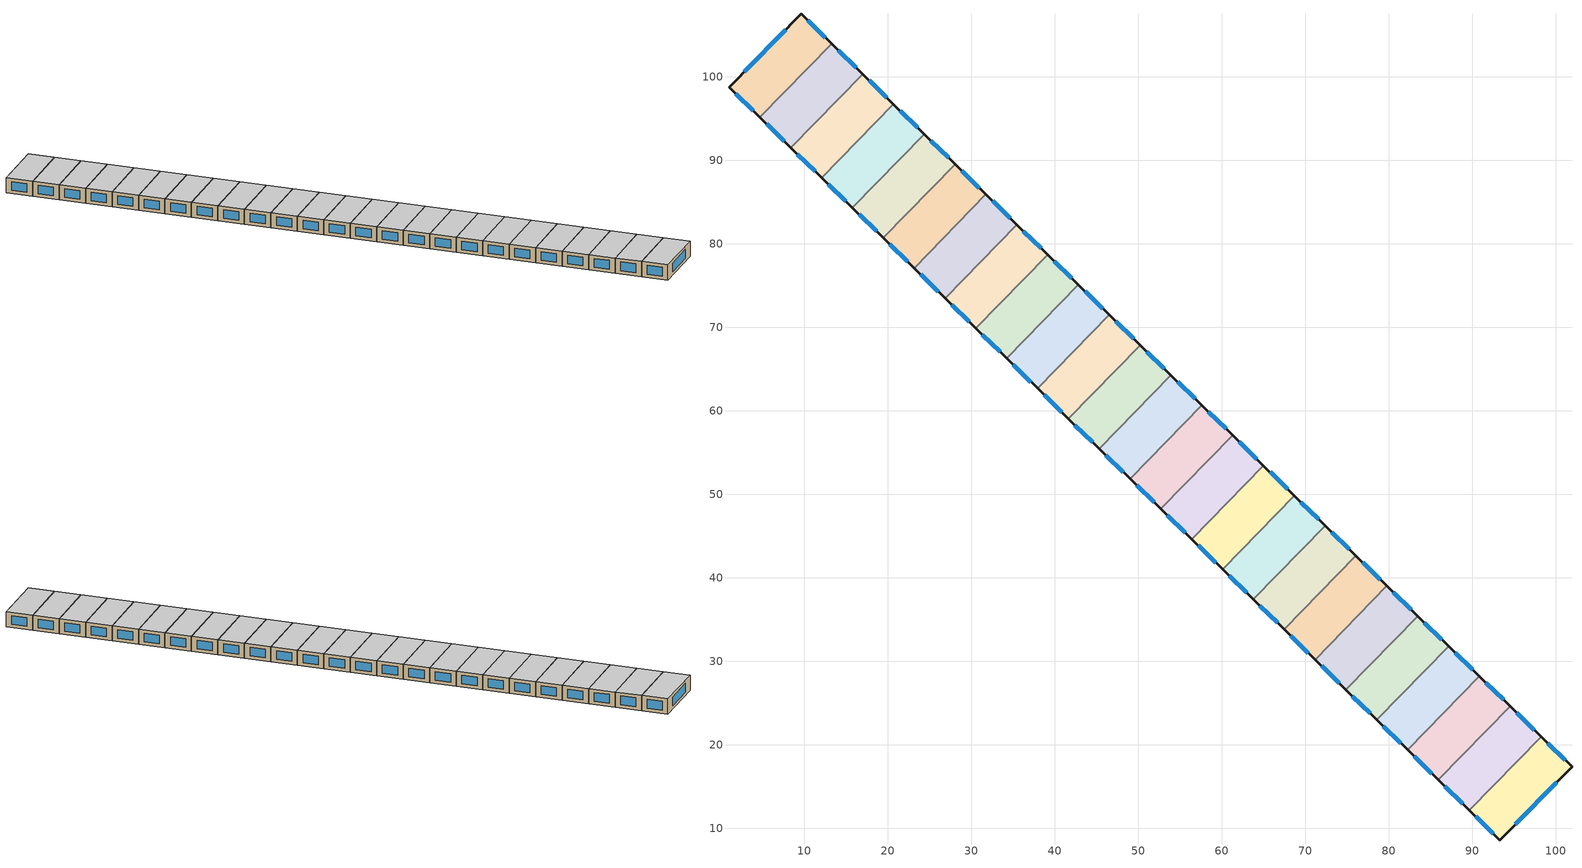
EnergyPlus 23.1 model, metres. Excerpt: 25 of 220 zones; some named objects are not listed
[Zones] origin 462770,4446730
fe584e89a999b901_F2_dwelling_0
 floor to fe584e89a999b901_F1_dwelling_0 (EU_floor_Construction): 13.28,103.93 4.68,95.12 0.97,98.75 9.6,107.52 z6
 wall outside (EU_wall_Construction): 13.28,103.93 9.6,107.52 0.97,98.75 4.68,95.12 z6:9
 wall to fe584e89a999b901_F2_dwelling_1 (EU_wall_Construction): 4.68,95.12 13.28,103.93 z6:9
 window (EU_Window_Construction): 1.76,97.97 3.88,95.9 / 7.75,105.64 2.81,100.63 / 12.49,104.7 10.39,106.75 z6.64:8.36
 ceiling to fe584e89a999b901_F3_dwelling_0 (EU_floor_Construction): 4.68,95.12 13.28,103.93 9.6,107.52 0.97,98.75 z9
fe584e89a999b901_F2_dwelling_1
 floor to fe584e89a999b901_F1_dwelling_1 (EU_floor_Construction): 16.97,100.33 8.37,91.52 4.68,95.12 13.28,103.93 z6
 wall outside (EU_wall_Construction): 4.68,95.12 8.37,91.52 / 16.97,100.33 13.28,103.93 z6:9
 wall to fe584e89a999b901_F2_dwelling_2 (EU_wall_Construction): 8.37,91.52 16.97,100.33 z6:9
 window (EU_Window_Construction): 5.47,94.35 7.58,92.29 / 16.18,101.1 14.07,103.16 z6.64:8.36
 ceiling to fe584e89a999b901_F3_dwelling_1 (EU_floor_Construction): 8.37,91.52 16.97,100.33 13.28,103.93 4.68,95.12 z9
fe584e89a999b901_F2_dwelling_10
 floor to fe584e89a999b901_F1_dwelling_10 (EU_floor_Construction): 50.21,67.86 41.61,59.06 37.92,62.66 46.52,71.47 z6
 wall outside (EU_wall_Construction): 37.92,62.66 41.61,59.06 / 50.21,67.86 46.52,71.47 z6:9
 wall to fe584e89a999b901_F2_dwelling_11 (EU_wall_Construction): 41.61,59.06 50.21,67.86 z6:9
 wall to fe584e89a999b901_F2_dwelling_9 (EU_wall_Construction): 46.52,71.47 37.92,62.66 z6:9
 window (EU_Window_Construction): 38.71,61.89 40.82,59.83 / 49.42,68.63 47.31,70.7 z6.64:8.36
 ceiling to fe584e89a999b901_F3_dwelling_10 (EU_floor_Construction): 41.61,59.06 50.21,67.86 46.52,71.47 37.92,62.66 z9
fe584e89a999b901_F2_dwelling_11
 floor to fe584e89a999b901_F1_dwelling_11 (EU_floor_Construction): 53.9,64.25 45.3,55.45 41.61,59.06 50.21,67.86 z6
 wall outside (EU_wall_Construction): 41.61,59.06 45.3,55.45 / 53.9,64.25 50.21,67.86 z6:9
 wall to fe584e89a999b901_F2_dwelling_12 (EU_wall_Construction): 45.3,55.45 53.9,64.25 z6:9
 window (EU_Window_Construction): 42.4,58.28 44.51,56.22 / 53.11,65.03 51,67.09 z6.64:8.36
 ceiling to fe584e89a999b901_F3_dwelling_11 (EU_floor_Construction): 45.3,55.45 53.9,64.25 50.21,67.86 41.61,59.06 z9
fe584e89a999b901_F2_dwelling_12
 floor to fe584e89a999b901_F1_dwelling_12 (EU_floor_Construction): 57.6,60.65 49,51.84 45.3,55.45 53.9,64.25 z6
 wall outside (EU_wall_Construction): 45.3,55.45 49,51.84 / 57.6,60.65 53.9,64.25 z6:9
 wall to fe584e89a999b901_F2_dwelling_13 (EU_wall_Construction): 49,51.84 57.6,60.65 z6:9
 window (EU_Window_Construction): 46.1,54.68 48.21,52.62 / 56.8,61.42 54.69,63.48 z6.64:8.36
 ceiling to fe584e89a999b901_F3_dwelling_12 (EU_floor_Construction): 49,51.84 57.6,60.65 53.9,64.25 45.3,55.45 z9
fe584e89a999b901_F2_dwelling_13
 floor to fe584e89a999b901_F1_dwelling_13 (EU_floor_Construction): 61.29,57.04 52.69,48.24 49,51.84 57.6,60.65 z6
 wall outside (EU_wall_Construction): 49,51.84 52.69,48.24 / 61.29,57.04 57.6,60.65 z6:9
 wall to fe584e89a999b901_F2_dwelling_14 (EU_wall_Construction): 52.69,48.24 61.29,57.04 z6:9
 window (EU_Window_Construction): 49.79,51.07 51.9,49.01 / 60.5,57.81 58.39,59.88 z6.64:8.36
 ceiling to fe584e89a999b901_F3_dwelling_13 (EU_floor_Construction): 52.69,48.24 61.29,57.04 57.6,60.65 49,51.84 z9
fe584e89a999b901_F2_dwelling_14
 floor to fe584e89a999b901_F1_dwelling_14 (EU_floor_Construction): 64.98,53.43 56.38,44.63 52.69,48.24 61.29,57.04 z6
 wall outside (EU_wall_Construction): 52.69,48.24 56.38,44.63 / 64.98,53.43 61.29,57.04 z6:9
 wall to fe584e89a999b901_F2_dwelling_15 (EU_wall_Construction): 56.38,44.63 64.98,53.43 z6:9
 window (EU_Window_Construction): 53.48,47.46 55.59,45.4 / 64.19,54.21 62.08,56.27 z6.64:8.36
 ceiling to fe584e89a999b901_F3_dwelling_14 (EU_floor_Construction): 56.38,44.63 64.98,53.43 61.29,57.04 52.69,48.24 z9
fe584e89a999b901_F2_dwelling_15
 floor to fe584e89a999b901_F1_dwelling_15 (EU_floor_Construction): 68.68,49.83 60.08,41.02 56.38,44.63 64.98,53.43 z6
 wall outside (EU_wall_Construction): 56.38,44.63 60.08,41.02 / 68.68,49.83 64.98,53.43 z6:9
 wall to fe584e89a999b901_F2_dwelling_16 (EU_wall_Construction): 60.08,41.02 68.68,49.83 z6:9
 window (EU_Window_Construction): 57.18,43.86 59.29,41.79 / 67.89,50.6 65.77,52.66 z6.64:8.36
 ceiling to fe584e89a999b901_F3_dwelling_15 (EU_floor_Construction): 60.08,41.02 68.68,49.83 64.98,53.43 56.38,44.63 z9
fe584e89a999b901_F2_dwelling_16
 floor to fe584e89a999b901_F1_dwelling_16 (EU_floor_Construction): 72.37,46.22 63.77,37.42 60.08,41.02 68.68,49.83 z6
 wall outside (EU_wall_Construction): 60.08,41.02 63.77,37.42 / 72.37,46.22 68.68,49.83 z6:9
 wall to fe584e89a999b901_F2_dwelling_17 (EU_wall_Construction): 63.77,37.42 72.37,46.22 z6:9
 window (EU_Window_Construction): 60.87,40.25 62.98,38.19 / 71.58,46.99 69.47,49.05 z6.64:8.36
 ceiling to fe584e89a999b901_F3_dwelling_16 (EU_floor_Construction): 63.77,37.42 72.37,46.22 68.68,49.83 60.08,41.02 z9
fe584e89a999b901_F2_dwelling_17
 floor to fe584e89a999b901_F1_dwelling_17 (EU_floor_Construction): 76.06,42.61 67.46,33.81 63.77,37.42 72.37,46.22 z6
 wall outside (EU_wall_Construction): 63.77,37.42 67.46,33.81 / 76.06,42.61 72.37,46.22 z6:9
 wall to fe584e89a999b901_F2_dwelling_18 (EU_wall_Construction): 67.46,33.81 76.06,42.61 z6:9
 window (EU_Window_Construction): 64.56,36.64 66.67,34.58 / 75.27,43.39 73.16,45.45 z6.64:8.36
 ceiling to fe584e89a999b901_F3_dwelling_17 (EU_floor_Construction): 67.46,33.81 76.06,42.61 72.37,46.22 63.77,37.42 z9
fe584e89a999b901_F2_dwelling_18
 floor to fe584e89a999b901_F1_dwelling_18 (EU_floor_Construction): 79.76,39.01 71.16,30.2 67.46,33.81 76.06,42.61 z6
 wall outside (EU_wall_Construction): 67.46,33.81 71.16,30.2 / 79.76,39.01 76.06,42.61 z6:9
 wall to fe584e89a999b901_F2_dwelling_19 (EU_wall_Construction): 71.16,30.2 79.76,39.01 z6:9
 window (EU_Window_Construction): 68.26,33.04 70.37,30.97 / 78.97,39.78 76.85,41.84 z6.64:8.36
 ceiling to fe584e89a999b901_F3_dwelling_18 (EU_floor_Construction): 71.16,30.2 79.76,39.01 76.06,42.61 67.46,33.81 z9
fe584e89a999b901_F2_dwelling_19
 floor to fe584e89a999b901_F1_dwelling_19 (EU_floor_Construction): 83.45,35.4 74.85,26.59 71.16,30.2 79.76,39.01 z6
 wall outside (EU_wall_Construction): 71.16,30.2 74.85,26.59 / 83.45,35.4 79.76,39.01 z6:9
 wall to fe584e89a999b901_F2_dwelling_20 (EU_wall_Construction): 74.85,26.59 83.45,35.4 z6:9
 window (EU_Window_Construction): 71.95,29.43 74.06,27.37 / 82.66,36.17 80.55,38.23 z6.64:8.36
 ceiling to fe584e89a999b901_F3_dwelling_19 (EU_floor_Construction): 74.85,26.59 83.45,35.4 79.76,39.01 71.16,30.2 z9
fe584e89a999b901_F2_dwelling_2
 floor to fe584e89a999b901_F1_dwelling_2 (EU_floor_Construction): 20.66,96.72 12.06,87.91 8.37,91.52 16.97,100.33 z6
 wall outside (EU_wall_Construction): 8.37,91.52 12.06,87.91 / 20.66,96.72 16.97,100.33 z6:9
 wall to fe584e89a999b901_F2_dwelling_3 (EU_wall_Construction): 12.06,87.91 20.66,96.72 z6:9
 window (EU_Window_Construction): 9.16,90.75 11.27,88.68 / 19.87,97.49 17.76,99.55 z6.64:8.36
 ceiling to fe584e89a999b901_F3_dwelling_2 (EU_floor_Construction): 12.06,87.91 20.66,96.72 16.97,100.33 8.37,91.52 z9
fe584e89a999b901_F2_dwelling_20
 floor to fe584e89a999b901_F1_dwelling_20 (EU_floor_Construction): 87.14,31.79 78.54,22.99 74.85,26.59 83.45,35.4 z6
 wall outside (EU_wall_Construction): 74.85,26.59 78.54,22.99 / 87.14,31.79 83.45,35.4 z6:9
 wall to fe584e89a999b901_F2_dwelling_21 (EU_wall_Construction): 78.54,22.99 87.14,31.79 z6:9
 window (EU_Window_Construction): 75.64,25.82 77.75,23.76 / 86.35,32.57 84.24,34.63 z6.64:8.36
 ceiling to fe584e89a999b901_F3_dwelling_20 (EU_floor_Construction): 78.54,22.99 87.14,31.79 83.45,35.4 74.85,26.59 z9
fe584e89a999b901_F2_dwelling_21
 floor to fe584e89a999b901_F1_dwelling_21 (EU_floor_Construction): 90.84,28.19 82.24,19.38 78.54,22.99 87.14,31.79 z6
 wall outside (EU_wall_Construction): 78.54,22.99 82.24,19.38 / 90.84,28.19 87.14,31.79 z6:9
 wall to fe584e89a999b901_F2_dwelling_22 (EU_wall_Construction): 82.24,19.38 90.84,28.19 z6:9
 window (EU_Window_Construction): 79.34,22.21 81.45,20.15 / 90.05,28.96 87.94,31.02 z6.64:8.36
 ceiling to fe584e89a999b901_F3_dwelling_21 (EU_floor_Construction): 82.24,19.38 90.84,28.19 87.14,31.79 78.54,22.99 z9
fe584e89a999b901_F2_dwelling_22
 floor to fe584e89a999b901_F1_dwelling_22 (EU_floor_Construction): 94.53,24.58 85.93,15.77 82.24,19.38 90.84,28.19 z6
 wall outside (EU_wall_Construction): 82.24,19.38 85.93,15.77 / 94.53,24.58 90.84,28.19 z6:9
 wall to fe584e89a999b901_F2_dwelling_23 (EU_wall_Construction): 85.93,15.77 94.53,24.58 z6:9
 window (EU_Window_Construction): 83.03,18.61 85.14,16.55 / 93.74,25.35 91.63,27.41 z6.64:8.36
 ceiling to fe584e89a999b901_F3_dwelling_22 (EU_floor_Construction): 85.93,15.77 94.53,24.58 90.84,28.19 82.24,19.38 z9
fe584e89a999b901_F2_dwelling_23
 floor to fe584e89a999b901_F1_dwelling_23 (EU_floor_Construction): 98.22,20.97 89.62,12.17 85.93,15.77 94.53,24.58 z6
 wall outside (EU_wall_Construction): 85.93,15.77 89.62,12.17 / 98.22,20.97 94.53,24.58 z6:9
 wall to fe584e89a999b901_F2_dwelling_24 (EU_wall_Construction): 89.62,12.17 98.22,20.97 z6:9
 window (EU_Window_Construction): 86.72,15 88.83,12.94 / 97.43,21.75 95.32,23.81 z6.64:8.36
 ceiling to fe584e89a999b901_F3_dwelling_23 (EU_floor_Construction): 89.62,12.17 98.22,20.97 94.53,24.58 85.93,15.77 z9
fe584e89a999b901_F2_dwelling_24
 floor to fe584e89a999b901_F1_dwelling_24 (EU_floor_Construction): 101.93,17.35 93.3,8.58 89.62,12.17 98.22,20.97 z6
 wall outside (EU_wall_Construction): 89.62,12.17 93.3,8.58 101.93,17.35 98.22,20.97 z6:9
 window (EU_Window_Construction): 101.14,18.12 99.02,20.2 / 95.15,10.46 100.09,15.47 / 90.41,11.4 92.51,9.35 z6.64:8.36
 ceiling to fe584e89a999b901_F3_dwelling_24 (EU_floor_Construction): 93.3,8.58 101.93,17.35 98.22,20.97 89.62,12.17 z9
fe584e89a999b901_F2_dwelling_3
 floor to fe584e89a999b901_F1_dwelling_3 (EU_floor_Construction): 24.36,93.11 15.76,84.3 12.06,87.91 20.66,96.72 z6
 wall outside (EU_wall_Construction): 12.06,87.91 15.76,84.3 / 24.36,93.11 20.66,96.72 z6:9
 wall to fe584e89a999b901_F2_dwelling_4 (EU_wall_Construction): 15.76,84.3 24.36,93.11 z6:9
 window (EU_Window_Construction): 12.85,87.14 14.96,85.08 / 23.56,93.88 21.45,95.95 z6.64:8.36
 ceiling to fe584e89a999b901_F3_dwelling_3 (EU_floor_Construction): 15.76,84.3 24.36,93.11 20.66,96.72 12.06,87.91 z9
fe584e89a999b901_F2_dwelling_4
 floor to fe584e89a999b901_F1_dwelling_4 (EU_floor_Construction): 28.05,89.5 19.45,80.7 15.76,84.3 24.36,93.11 z6
 wall outside (EU_wall_Construction): 15.76,84.3 19.45,80.7 / 28.05,89.5 24.36,93.11 z6:9
 wall to fe584e89a999b901_F2_dwelling_5 (EU_wall_Construction): 19.45,80.7 28.05,89.5 z6:9
 window (EU_Window_Construction): 16.55,83.53 18.66,81.47 / 27.26,90.28 25.15,92.34 z6.64:8.36
 ceiling to fe584e89a999b901_F3_dwelling_4 (EU_floor_Construction): 19.45,80.7 28.05,89.5 24.36,93.11 15.76,84.3 z9
fe584e89a999b901_F2_dwelling_5
 floor to fe584e89a999b901_F1_dwelling_5 (EU_floor_Construction): 31.74,85.9 23.14,77.09 19.45,80.7 28.05,89.5 z6
 wall outside (EU_wall_Construction): 19.45,80.7 23.14,77.09 / 31.74,85.9 28.05,89.5 z6:9
 wall to fe584e89a999b901_F2_dwelling_6 (EU_wall_Construction): 23.14,77.09 31.74,85.9 z6:9
 window (EU_Window_Construction): 20.24,79.93 22.35,77.86 / 30.95,86.67 28.84,88.73 z6.64:8.36
 ceiling to fe584e89a999b901_F3_dwelling_5 (EU_floor_Construction): 23.14,77.09 31.74,85.9 28.05,89.5 19.45,80.7 z9
fe584e89a999b901_F2_dwelling_6
 floor to fe584e89a999b901_F1_dwelling_6 (EU_floor_Construction): 35.44,82.29 26.84,73.48 23.14,77.09 31.74,85.9 z6
 wall outside (EU_wall_Construction): 23.14,77.09 26.84,73.48 / 35.44,82.29 31.74,85.9 z6:9
 wall to fe584e89a999b901_F2_dwelling_7 (EU_wall_Construction): 26.84,73.48 35.44,82.29 z6:9
 window (EU_Window_Construction): 23.93,76.32 26.05,74.26 / 34.64,83.06 32.53,85.12 z6.64:8.36
 ceiling to fe584e89a999b901_F3_dwelling_6 (EU_floor_Construction): 26.84,73.48 35.44,82.29 31.74,85.9 23.14,77.09 z9
fe584e89a999b901_F2_dwelling_7
 floor to fe584e89a999b901_F1_dwelling_7 (EU_floor_Construction): 39.13,78.68 30.53,69.88 26.84,73.48 35.44,82.29 z6
 wall outside (EU_wall_Construction): 26.84,73.48 30.53,69.88 / 39.13,78.68 35.44,82.29 z6:9
 wall to fe584e89a999b901_F2_dwelling_8 (EU_wall_Construction): 30.53,69.88 39.13,78.68 z6:9
 window (EU_Window_Construction): 27.63,72.71 29.74,70.65 / 38.34,79.46 36.23,81.52 z6.64:8.36
 ceiling to fe584e89a999b901_F3_dwelling_7 (EU_floor_Construction): 30.53,69.88 39.13,78.68 35.44,82.29 26.84,73.48 z9
fe584e89a999b901_F2_dwelling_8
 floor to fe584e89a999b901_F1_dwelling_8 (EU_floor_Construction): 42.82,75.08 34.22,66.27 30.53,69.88 39.13,78.68 z6
 wall outside (EU_wall_Construction): 30.53,69.88 34.22,66.27 / 42.82,75.08 39.13,78.68 z6:9
 wall to fe584e89a999b901_F2_dwelling_9 (EU_wall_Construction): 34.22,66.27 42.82,75.08 z6:9
 window (EU_Window_Construction): 31.32,69.1 33.43,67.04 / 42.03,75.85 39.92,77.91 z6.64:8.36
 ceiling to fe584e89a999b901_F3_dwelling_8 (EU_floor_Construction): 34.22,66.27 42.82,75.08 39.13,78.68 30.53,69.88 z9
fe584e89a999b901_F2_dwelling_9
 floor to fe584e89a999b901_F1_dwelling_9 (EU_floor_Construction): 46.52,71.47 37.92,62.66 34.22,66.27 42.82,75.08 z6
 wall outside (EU_wall_Construction): 34.22,66.27 37.92,62.66 / 46.52,71.47 42.82,75.08 z6:9
 window (EU_Window_Construction): 35.01,65.5 37.13,63.44 / 45.72,72.24 43.61,74.3 z6.64:8.36
 ceiling to fe584e89a999b901_F3_dwelling_9 (EU_floor_Construction): 37.92,62.66 46.52,71.47 42.82,75.08 34.22,66.27 z9
[Building]
EU S2 Campaign: North Axis=0; Terrain=City; Solar Distribution=FullExterior
[Site:Location]
Yerevan-Zvartnots.Intl.AP: Latitude=40.15; Longitude=44.383; Time Zone=4; Elevation=854
[SizingPeriod:WeatherFileDays]
AnnualSizingPeriod: Begin Month=1; Begin Day of Month=1; End Month=12; End Day of Month=31; Day of Week for Start Day=Monday; Use Weather File Daylight Saving Period=No; Use Weather File Rain and Snow Indicators=No
[MATERIAL]
EU_InternalMass_Material: Roughness=MediumRough; Thickness=0.1; Conductivity=1; Density=1800; Specific Heat=900; Thermal Absorptance=0.9; Solar Absorptance=0.7; Visible Absorptance=0.7
[MATERIAL:NOMASS] Roughness=MediumRough; Thermal Absorptance=0.9; Solar Absorptance=0.7; Visible Absorptance=0.7
Name | Thermal Resistance
EU_wall_NoMass | 1.05043
EU_floor_NoMass | 0.478065
[WINDOWMATERIAL:SIMPLEGLAZINGSYSTEM]
EU_Window_SimpleGlazing: UFactor=2.5566; Solar Heat Gain Coefficient=0.75; Visible Transmittance=0.75
[CONSTRUCTION]
EU_wall_Construction: EU_wall_NoMass
EU_floor_Construction: EU_floor_NoMass
EU_Window_Construction: EU_Window_SimpleGlazing
EU_InternalMass_Construction: EU_InternalMass_Material
[ZONE] Type=1; Multiplier=1; Ceiling Height=autocalculate; Floor Area=autocalculate; Part of Total Floor Area=Yes
Name | Volume
fe584e89a999b901_F2_dwelling_0; fe584e89a999b901_F2_dwelling_24 | 190.644
fe584e89a999b901_F2_dwelling_1 | 190.596
fe584e89a999b901_F2_dwelling_10; fe584e89a999b901_F2_dwelling_11; fe584e89a999b901_F2_dwelling_13; fe584e89a999b901_F2_dwelling_14; fe584e89a999b901_F2_dwelling_15; fe584e89a999b901_F2_dwelling_9 | 190.619
fe584e89a999b901_F2_dwelling_12 | 190.6
fe584e89a999b901_F2_dwelling_16; fe584e89a999b901_F2_dwelling_8 | 190.604
fe584e89a999b901_F2_dwelling_17; fe584e89a999b901_F2_dwelling_18; fe584e89a999b901_F2_dwelling_19; fe584e89a999b901_F2_dwelling_20; fe584e89a999b901_F2_dwelling_21; fe584e89a999b901_F2_dwelling_22; fe584e89a999b901_F2_dwelling_3; fe584e89a999b901_F2_dwelling_4; fe584e89a999b901_F2_dwelling_5; fe584e89a999b901_F2_dwelling_6; fe584e89a999b901_F2_dwelling_7 | 190.63
fe584e89a999b901_F2_dwelling_2 | 190.631
fe584e89a999b901_F2_dwelling_23 | 190.597
[INTERNALMASS] Construction=EU_InternalMass_Construction
Name | Zone or ZoneList | Surface Area
fe584e89a999b901_F2_dwelling_0_EU_InternalMass | fe584e89a999b901_F2_dwelling_0 | 63.548
fe584e89a999b901_F2_dwelling_1_EU_InternalMass | fe584e89a999b901_F2_dwelling_1 | 63.5322
fe584e89a999b901_F2_dwelling_2_EU_InternalMass | fe584e89a999b901_F2_dwelling_2 | 63.5434
fe584e89a999b901_F2_dwelling_3_EU_InternalMass | fe584e89a999b901_F2_dwelling_3 | 63.5434
fe584e89a999b901_F2_dwelling_4_EU_InternalMass | fe584e89a999b901_F2_dwelling_4 | 63.5434
fe584e89a999b901_F2_dwelling_5_EU_InternalMass | fe584e89a999b901_F2_dwelling_5 | 63.5434
fe584e89a999b901_F2_dwelling_6_EU_InternalMass | fe584e89a999b901_F2_dwelling_6 | 63.5434
fe584e89a999b901_F2_dwelling_7_EU_InternalMass | fe584e89a999b901_F2_dwelling_7 | 63.5434
fe584e89a999b901_F2_dwelling_8_EU_InternalMass | fe584e89a999b901_F2_dwelling_8 | 63.5346
fe584e89a999b901_F2_dwelling_9_EU_InternalMass | fe584e89a999b901_F2_dwelling_9 | 63.5397
fe584e89a999b901_F2_dwelling_10_EU_InternalMass | fe584e89a999b901_F2_dwelling_10 | 63.5397
fe584e89a999b901_F2_dwelling_11_EU_InternalMass | fe584e89a999b901_F2_dwelling_11 | 63.5397
fe584e89a999b901_F2_dwelling_12_EU_InternalMass | fe584e89a999b901_F2_dwelling_12 | 63.5335
fe584e89a999b901_F2_dwelling_13_EU_InternalMass | fe584e89a999b901_F2_dwelling_13 | 63.5397
fe584e89a999b901_F2_dwelling_14_EU_InternalMass | fe584e89a999b901_F2_dwelling_14 | 63.5397
fe584e89a999b901_F2_dwelling_15_EU_InternalMass | fe584e89a999b901_F2_dwelling_15 | 63.5397
fe584e89a999b901_F2_dwelling_16_EU_InternalMass | fe584e89a999b901_F2_dwelling_16 | 63.5346
fe584e89a999b901_F2_dwelling_17_EU_InternalMass | fe584e89a999b901_F2_dwelling_17 | 63.5434
fe584e89a999b901_F2_dwelling_18_EU_InternalMass | fe584e89a999b901_F2_dwelling_18 | 63.5434
fe584e89a999b901_F2_dwelling_19_EU_InternalMass | fe584e89a999b901_F2_dwelling_19 | 63.5434
fe584e89a999b901_F2_dwelling_20_EU_InternalMass | fe584e89a999b901_F2_dwelling_20 | 63.5434
fe584e89a999b901_F2_dwelling_21_EU_InternalMass | fe584e89a999b901_F2_dwelling_21 | 63.5434
fe584e89a999b901_F2_dwelling_22_EU_InternalMass | fe584e89a999b901_F2_dwelling_22 | 63.5434
fe584e89a999b901_F2_dwelling_23_EU_InternalMass | fe584e89a999b901_F2_dwelling_23 | 63.5322
fe584e89a999b901_F2_dwelling_24_EU_InternalMass | fe584e89a999b901_F2_dwelling_24 | 63.548
[OTHEREQUIPMENT] Fuel Type=Electricity; Design Level Calculation Method=Watts/Area; Power per Zone Floor Area=1; Fraction Latent=0; Fraction Radiant=0; Fraction Lost=0; Carbon Dioxide Generation Rate=0; EndUse Subcategory=EU_Step8_InternalGains
Name | Zone or ZoneList or Space or SpaceList | Schedule
EU_Step8_InternalGain_fe584e89a999b901_F2_dwelling_0_f000 | fe584e89a999b901_F2_dwelling_0 | EU_Step8_GainSchedule_fe584e89a999b901_F2_dwelling_0_f000
EU_Step8_InternalGain_fe584e89a999b901_F2_dwelling_1_f000 | fe584e89a999b901_F2_dwelling_1 | EU_Step8_GainSchedule_fe584e89a999b901_F2_dwelling_1_f000
EU_Step8_InternalGain_fe584e89a999b901_F2_dwelling_2_f000 | fe584e89a999b901_F2_dwelling_2 | EU_Step8_GainSchedule_fe584e89a999b901_F2_dwelling_2_f000
EU_Step8_InternalGain_fe584e89a999b901_F2_dwelling_3_f000 | fe584e89a999b901_F2_dwelling_3 | EU_Step8_GainSchedule_fe584e89a999b901_F2_dwelling_3_f000
EU_Step8_InternalGain_fe584e89a999b901_F2_dwelling_4_f000 | fe584e89a999b901_F2_dwelling_4 | EU_Step8_GainSchedule_fe584e89a999b901_F2_dwelling_4_f000
EU_Step8_InternalGain_fe584e89a999b901_F2_dwelling_5_f000 | fe584e89a999b901_F2_dwelling_5 | EU_Step8_GainSchedule_fe584e89a999b901_F2_dwelling_5_f000
EU_Step8_InternalGain_fe584e89a999b901_F2_dwelling_6_f000 | fe584e89a999b901_F2_dwelling_6 | EU_Step8_GainSchedule_fe584e89a999b901_F2_dwelling_6_f000
EU_Step8_InternalGain_fe584e89a999b901_F2_dwelling_7_f000 | fe584e89a999b901_F2_dwelling_7 | EU_Step8_GainSchedule_fe584e89a999b901_F2_dwelling_7_f000
EU_Step8_InternalGain_fe584e89a999b901_F2_dwelling_8_f000 | fe584e89a999b901_F2_dwelling_8 | EU_Step8_GainSchedule_fe584e89a999b901_F2_dwelling_8_f000
EU_Step8_InternalGain_fe584e89a999b901_F2_dwelling_9_f000 | fe584e89a999b901_F2_dwelling_9 | EU_Step8_GainSchedule_fe584e89a999b901_F2_dwelling_9_f000
EU_Step8_InternalGain_fe584e89a999b901_F2_dwelling_10_f000 | fe584e89a999b901_F2_dwelling_10 | EU_Step8_GainSchedule_fe584e89a999b901_F2_dwelling_10_f000
EU_Step8_InternalGain_fe584e89a999b901_F2_dwelling_11_f000 | fe584e89a999b901_F2_dwelling_11 | EU_Step8_GainSchedule_fe584e89a999b901_F2_dwelling_11_f000
EU_Step8_InternalGain_fe584e89a999b901_F2_dwelling_12_f000 | fe584e89a999b901_F2_dwelling_12 | EU_Step8_GainSchedule_fe584e89a999b901_F2_dwelling_12_f000
EU_Step8_InternalGain_fe584e89a999b901_F2_dwelling_13_f000 | fe584e89a999b901_F2_dwelling_13 | EU_Step8_GainSchedule_fe584e89a999b901_F2_dwelling_13_f000
EU_Step8_InternalGain_fe584e89a999b901_F2_dwelling_14_f000 | fe584e89a999b901_F2_dwelling_14 | EU_Step8_GainSchedule_fe584e89a999b901_F2_dwelling_14_f000
EU_Step8_InternalGain_fe584e89a999b901_F2_dwelling_15_f000 | fe584e89a999b901_F2_dwelling_15 | EU_Step8_GainSchedule_fe584e89a999b901_F2_dwelling_15_f000
EU_Step8_InternalGain_fe584e89a999b901_F2_dwelling_16_f000 | fe584e89a999b901_F2_dwelling_16 | EU_Step8_GainSchedule_fe584e89a999b901_F2_dwelling_16_f000
EU_Step8_InternalGain_fe584e89a999b901_F2_dwelling_17_f000 | fe584e89a999b901_F2_dwelling_17 | EU_Step8_GainSchedule_fe584e89a999b901_F2_dwelling_17_f000
EU_Step8_InternalGain_fe584e89a999b901_F2_dwelling_18_f000 | fe584e89a999b901_F2_dwelling_18 | EU_Step8_GainSchedule_fe584e89a999b901_F2_dwelling_18_f000
EU_Step8_InternalGain_fe584e89a999b901_F2_dwelling_19_f000 | fe584e89a999b901_F2_dwelling_19 | EU_Step8_GainSchedule_fe584e89a999b901_F2_dwelling_19_f000
EU_Step8_InternalGain_fe584e89a999b901_F2_dwelling_20_f000 | fe584e89a999b901_F2_dwelling_20 | EU_Step8_GainSchedule_fe584e89a999b901_F2_dwelling_20_f000
EU_Step8_InternalGain_fe584e89a999b901_F2_dwelling_21_f000 | fe584e89a999b901_F2_dwelling_21 | EU_Step8_GainSchedule_fe584e89a999b901_F2_dwelling_21_f000
EU_Step8_InternalGain_fe584e89a999b901_F2_dwelling_22_f000 | fe584e89a999b901_F2_dwelling_22 | EU_Step8_GainSchedule_fe584e89a999b901_F2_dwelling_22_f000
EU_Step8_InternalGain_fe584e89a999b901_F2_dwelling_23_f000 | fe584e89a999b901_F2_dwelling_23 | EU_Step8_GainSchedule_fe584e89a999b901_F2_dwelling_23_f000
EU_Step8_InternalGain_fe584e89a999b901_F2_dwelling_24_f000 | fe584e89a999b901_F2_dwelling_24 | EU_Step8_GainSchedule_fe584e89a999b901_F2_dwelling_24_f000
[ZONEVENTILATION:DESIGNFLOWRATE] Schedule=EU_AlwaysOn; Design Flow Rate Calculation Method=AirChanges/Hour; Air Changes per Hour=0.557805; Ventilation Type=Natural; Fan Pressure Rise=0; Fan Total Efficiency=1; Constant Term Coefficient=1; Temperature Term Coefficient=0; Velocity Term Coefficient=0; Velocity Squared Term Coefficient=0; Minimum Indoor Temperature=-100; Maximum Indoor Temperature=100; Delta Temperature=-100; Minimum Outdoor Temperature=-100; Maximum Outdoor Temperature=100; Maximum Wind Speed=40
Name | Zone or ZoneList or Space or SpaceList
EU_ConstantAir_fe584e89a999b901_F2_dwelling_0 | fe584e89a999b901_F2_dwelling_0
EU_ConstantAir_fe584e89a999b901_F2_dwelling_1 | fe584e89a999b901_F2_dwelling_1
EU_ConstantAir_fe584e89a999b901_F2_dwelling_2 | fe584e89a999b901_F2_dwelling_2
EU_ConstantAir_fe584e89a999b901_F2_dwelling_3 | fe584e89a999b901_F2_dwelling_3
EU_ConstantAir_fe584e89a999b901_F2_dwelling_4 | fe584e89a999b901_F2_dwelling_4
EU_ConstantAir_fe584e89a999b901_F2_dwelling_5 | fe584e89a999b901_F2_dwelling_5
EU_ConstantAir_fe584e89a999b901_F2_dwelling_6 | fe584e89a999b901_F2_dwelling_6
EU_ConstantAir_fe584e89a999b901_F2_dwelling_7 | fe584e89a999b901_F2_dwelling_7
EU_ConstantAir_fe584e89a999b901_F2_dwelling_8 | fe584e89a999b901_F2_dwelling_8
EU_ConstantAir_fe584e89a999b901_F2_dwelling_9 | fe584e89a999b901_F2_dwelling_9
EU_ConstantAir_fe584e89a999b901_F2_dwelling_10 | fe584e89a999b901_F2_dwelling_10
EU_ConstantAir_fe584e89a999b901_F2_dwelling_11 | fe584e89a999b901_F2_dwelling_11
EU_ConstantAir_fe584e89a999b901_F2_dwelling_12 | fe584e89a999b901_F2_dwelling_12
EU_ConstantAir_fe584e89a999b901_F2_dwelling_13 | fe584e89a999b901_F2_dwelling_13
EU_ConstantAir_fe584e89a999b901_F2_dwelling_14 | fe584e89a999b901_F2_dwelling_14
EU_ConstantAir_fe584e89a999b901_F2_dwelling_15 | fe584e89a999b901_F2_dwelling_15
EU_ConstantAir_fe584e89a999b901_F2_dwelling_16 | fe584e89a999b901_F2_dwelling_16
EU_ConstantAir_fe584e89a999b901_F2_dwelling_17 | fe584e89a999b901_F2_dwelling_17
EU_ConstantAir_fe584e89a999b901_F2_dwelling_18 | fe584e89a999b901_F2_dwelling_18
EU_ConstantAir_fe584e89a999b901_F2_dwelling_19 | fe584e89a999b901_F2_dwelling_19
EU_ConstantAir_fe584e89a999b901_F2_dwelling_20 | fe584e89a999b901_F2_dwelling_20
EU_ConstantAir_fe584e89a999b901_F2_dwelling_21 | fe584e89a999b901_F2_dwelling_21
EU_ConstantAir_fe584e89a999b901_F2_dwelling_22 | fe584e89a999b901_F2_dwelling_22
EU_ConstantAir_fe584e89a999b901_F2_dwelling_23 | fe584e89a999b901_F2_dwelling_23
EU_ConstantAir_fe584e89a999b901_F2_dwelling_24 | fe584e89a999b901_F2_dwelling_24
[HVACTEMPLATE:ZONE:IDEALLOADSAIRSYSTEM] System Availability Schedule=EU_AlwaysOn; Maximum Heating Supply Air Temperature=50; Minimum Cooling Supply Air Temperature=13; Maximum Heating Supply Air Humidity Ratio=0.0156; Minimum Cooling Supply Air Humidity Ratio=0.0077; Heating Limit=NoLimit; Cooling Limit=NoLimit; Heating Availability Schedule=EU_AlwaysOn; Cooling Availability Schedule=EU_CoolingOff; Dehumidification Control Type=ConstantSensibleHeatRatio; Cooling Sensible Heat Ratio=0.7; Dehumidification Setpoint=60; Humidification Control Type=None; Humidification Setpoint=30; Outdoor Air Method=None; Outdoor Air Flow Rate per Person=0.00944; Outdoor Air Flow Rate per Zone Floor Area=0; Outdoor Air Flow Rate per Zone=0; Demand Controlled Ventilation Type=None; Outdoor Air Economizer Type=NoEconomizer; Heat Recovery Type=None; Sensible Heat Recovery Effectiveness=0.7; Latent Heat Recovery Effectiveness=0.65
Name | Template Thermostat
fe584e89a999b901_F2_dwelling_0 | EU_HeatOnly_fe584e89a999b901_F2_dwelling_0
fe584e89a999b901_F2_dwelling_1 | EU_HeatOnly_fe584e89a999b901_F2_dwelling_1
fe584e89a999b901_F2_dwelling_2 | EU_HeatOnly_fe584e89a999b901_F2_dwelling_2
fe584e89a999b901_F2_dwelling_3 | EU_HeatOnly_fe584e89a999b901_F2_dwelling_3
fe584e89a999b901_F2_dwelling_4 | EU_HeatOnly_fe584e89a999b901_F2_dwelling_4
fe584e89a999b901_F2_dwelling_5 | EU_HeatOnly_fe584e89a999b901_F2_dwelling_5
fe584e89a999b901_F2_dwelling_6 | EU_HeatOnly_fe584e89a999b901_F2_dwelling_6
fe584e89a999b901_F2_dwelling_7 | EU_HeatOnly_fe584e89a999b901_F2_dwelling_7
fe584e89a999b901_F2_dwelling_8 | EU_HeatOnly_fe584e89a999b901_F2_dwelling_8
fe584e89a999b901_F2_dwelling_9 | EU_HeatOnly_fe584e89a999b901_F2_dwelling_9
fe584e89a999b901_F2_dwelling_10 | EU_HeatOnly_fe584e89a999b901_F2_dwelling_10
fe584e89a999b901_F2_dwelling_11 | EU_HeatOnly_fe584e89a999b901_F2_dwelling_11
fe584e89a999b901_F2_dwelling_12 | EU_HeatOnly_fe584e89a999b901_F2_dwelling_12
fe584e89a999b901_F2_dwelling_13 | EU_HeatOnly_fe584e89a999b901_F2_dwelling_13
fe584e89a999b901_F2_dwelling_14 | EU_HeatOnly_fe584e89a999b901_F2_dwelling_14
fe584e89a999b901_F2_dwelling_15 | EU_HeatOnly_fe584e89a999b901_F2_dwelling_15
fe584e89a999b901_F2_dwelling_16 | EU_HeatOnly_fe584e89a999b901_F2_dwelling_16
fe584e89a999b901_F2_dwelling_17 | EU_HeatOnly_fe584e89a999b901_F2_dwelling_17
fe584e89a999b901_F2_dwelling_18 | EU_HeatOnly_fe584e89a999b901_F2_dwelling_18
fe584e89a999b901_F2_dwelling_19 | EU_HeatOnly_fe584e89a999b901_F2_dwelling_19
fe584e89a999b901_F2_dwelling_20 | EU_HeatOnly_fe584e89a999b901_F2_dwelling_20
fe584e89a999b901_F2_dwelling_21 | EU_HeatOnly_fe584e89a999b901_F2_dwelling_21
fe584e89a999b901_F2_dwelling_22 | EU_HeatOnly_fe584e89a999b901_F2_dwelling_22
fe584e89a999b901_F2_dwelling_23 | EU_HeatOnly_fe584e89a999b901_F2_dwelling_23
fe584e89a999b901_F2_dwelling_24 | EU_HeatOnly_fe584e89a999b901_F2_dwelling_24
[SIZING:ZONE] Zone Cooling Design Supply Air Temperature Input Method=SupplyAirTemperature; Zone Cooling Design Supply Air Temperature=13; Zone Heating Design Supply Air Temperature Input Method=SupplyAirTemperature; Zone Heating Design Supply Air Temperature=50; Zone Cooling Design Supply Air Humidity Ratio=0.008; Zone Heating Design Supply Air Humidity Ratio=0.008; Cooling Design Air Flow Method=DesignDay; Cooling Design Air Flow Rate=0; Cooling Minimum Air Flow per Zone Floor Area=0.000762; Cooling Minimum Air Flow=0; Cooling Minimum Air Flow Fraction=0.2; Heating Design Air Flow Method=DesignDay; Heating Design Air Flow Rate=0; Heating Maximum Air Flow per Zone Floor Area=0.002032; Heating Maximum Air Flow=0.141576; Heating Maximum Air Flow Fraction=0.3; Account for Dedicated Outdoor Air System=No; Dedicated Outdoor Air System Control Strategy=NeutralSupplyAir; Dedicated Outdoor Air Low Setpoint Temperature for Design=autosize; Dedicated Outdoor Air High Setpoint Temperature for Design=autosize; Zone Load Sizing Method=Sensible Load Only No Latent Load; Zone Latent Cooling Design Supply Air Humidity Ratio Input Method=HumidityRatioDifference; Zone Cooling Design Supply Air Humidity Ratio Difference=0.005; Zone Latent Heating Design Supply Air Humidity Ratio Input Method=HumidityRatioDifference; Zone Humidification Design Supply Air Humidity Ratio Difference=0.005
fe584e89a999b901_F2_dwelling_0; fe584e89a999b901_F2_dwelling_1; fe584e89a999b901_F2_dwelling_2; fe584e89a999b901_F2_dwelling_3; fe584e89a999b901_F2_dwelling_4; fe584e89a999b901_F2_dwelling_5; fe584e89a999b901_F2_dwelling_6; fe584e89a999b901_F2_dwelling_7; fe584e89a999b901_F2_dwelling_8; fe584e89a999b901_F2_dwelling_9; fe584e89a999b901_F2_dwelling_10; fe584e89a999b901_F2_dwelling_11; fe584e89a999b901_F2_dwelling_12; fe584e89a999b901_F2_dwelling_13; fe584e89a999b901_F2_dwelling_14; fe584e89a999b901_F2_dwelling_15; fe584e89a999b901_F2_dwelling_16; fe584e89a999b901_F2_dwelling_17; fe584e89a999b901_F2_dwelling_18; fe584e89a999b901_F2_dwelling_19; fe584e89a999b901_F2_dwelling_20; fe584e89a999b901_F2_dwelling_21; fe584e89a999b901_F2_dwelling_22; fe584e89a999b901_F2_dwelling_23; fe584e89a999b901_F2_dwelling_24
[SCHEDULE:CONSTANT]
Name | Hourly Value
EU_AlwaysOn | 1
EU_CoolingOff | 0
[SCHEDULE:FILE] Column Number=1; Rows to Skip at Top=0; Number of Hours of Data=8760; Column Separator=Comma; Interpolate to Timestep=No; Minutes per Item=60; Adjust Schedule for Daylight Savings=Yes
Name | File
EU_Step8_GainSchedule_fe584e89a999b901_F2_dwelling_0_f000 | ../../schedules/fe584e89a999b901/fe584e89a999b901_F2_dwelling_0_f000_gain.csv
EU_Step8_GainSchedule_fe584e89a999b901_F2_dwelling_1_f000 | ../../schedules/fe584e89a999b901/fe584e89a999b901_F2_dwelling_1_f000_gain.csv
EU_Step8_GainSchedule_fe584e89a999b901_F2_dwelling_2_f000 | ../../schedules/fe584e89a999b901/fe584e89a999b901_F2_dwelling_2_f000_gain.csv
EU_Step8_GainSchedule_fe584e89a999b901_F2_dwelling_3_f000 | ../../schedules/fe584e89a999b901/fe584e89a999b901_F2_dwelling_3_f000_gain.csv
EU_Step8_GainSchedule_fe584e89a999b901_F2_dwelling_4_f000 | ../../schedules/fe584e89a999b901/fe584e89a999b901_F2_dwelling_4_f000_gain.csv
EU_Step8_GainSchedule_fe584e89a999b901_F2_dwelling_5_f000 | ../../schedules/fe584e89a999b901/fe584e89a999b901_F2_dwelling_5_f000_gain.csv
EU_Step8_GainSchedule_fe584e89a999b901_F2_dwelling_6_f000 | ../../schedules/fe584e89a999b901/fe584e89a999b901_F2_dwelling_6_f000_gain.csv
EU_Step8_GainSchedule_fe584e89a999b901_F2_dwelling_7_f000 | ../../schedules/fe584e89a999b901/fe584e89a999b901_F2_dwelling_7_f000_gain.csv
EU_Step8_GainSchedule_fe584e89a999b901_F2_dwelling_8_f000 | ../../schedules/fe584e89a999b901/fe584e89a999b901_F2_dwelling_8_f000_gain.csv
EU_Step8_GainSchedule_fe584e89a999b901_F2_dwelling_9_f000 | ../../schedules/fe584e89a999b901/fe584e89a999b901_F2_dwelling_9_f000_gain.csv
EU_Step8_GainSchedule_fe584e89a999b901_F2_dwelling_10_f000 | ../../schedules/fe584e89a999b901/fe584e89a999b901_F2_dwelling_10_f000_gain.csv
EU_Step8_GainSchedule_fe584e89a999b901_F2_dwelling_11_f000 | ../../schedules/fe584e89a999b901/fe584e89a999b901_F2_dwelling_11_f000_gain.csv
EU_Step8_GainSchedule_fe584e89a999b901_F2_dwelling_12_f000 | ../../schedules/fe584e89a999b901/fe584e89a999b901_F2_dwelling_12_f000_gain.csv
EU_Step8_GainSchedule_fe584e89a999b901_F2_dwelling_13_f000 | ../../schedules/fe584e89a999b901/fe584e89a999b901_F2_dwelling_13_f000_gain.csv
EU_Step8_GainSchedule_fe584e89a999b901_F2_dwelling_14_f000 | ../../schedules/fe584e89a999b901/fe584e89a999b901_F2_dwelling_14_f000_gain.csv
EU_Step8_GainSchedule_fe584e89a999b901_F2_dwelling_15_f000 | ../../schedules/fe584e89a999b901/fe584e89a999b901_F2_dwelling_15_f000_gain.csv
EU_Step8_GainSchedule_fe584e89a999b901_F2_dwelling_16_f000 | ../../schedules/fe584e89a999b901/fe584e89a999b901_F2_dwelling_16_f000_gain.csv
EU_Step8_GainSchedule_fe584e89a999b901_F2_dwelling_17_f000 | ../../schedules/fe584e89a999b901/fe584e89a999b901_F2_dwelling_17_f000_gain.csv
EU_Step8_GainSchedule_fe584e89a999b901_F2_dwelling_18_f000 | ../../schedules/fe584e89a999b901/fe584e89a999b901_F2_dwelling_18_f000_gain.csv
EU_Step8_GainSchedule_fe584e89a999b901_F2_dwelling_19_f000 | ../../schedules/fe584e89a999b901/fe584e89a999b901_F2_dwelling_19_f000_gain.csv
EU_Step8_GainSchedule_fe584e89a999b901_F2_dwelling_20_f000 | ../../schedules/fe584e89a999b901/fe584e89a999b901_F2_dwelling_20_f000_gain.csv
EU_Step8_GainSchedule_fe584e89a999b901_F2_dwelling_21_f000 | ../../schedules/fe584e89a999b901/fe584e89a999b901_F2_dwelling_21_f000_gain.csv
EU_Step8_GainSchedule_fe584e89a999b901_F2_dwelling_22_f000 | ../../schedules/fe584e89a999b901/fe584e89a999b901_F2_dwelling_22_f000_gain.csv
EU_Step8_GainSchedule_fe584e89a999b901_F2_dwelling_23_f000 | ../../schedules/fe584e89a999b901/fe584e89a999b901_F2_dwelling_23_f000_gain.csv
EU_Step8_GainSchedule_fe584e89a999b901_F2_dwelling_24_f000 | ../../schedules/fe584e89a999b901/fe584e89a999b901_F2_dwelling_24_f000_gain.csv
